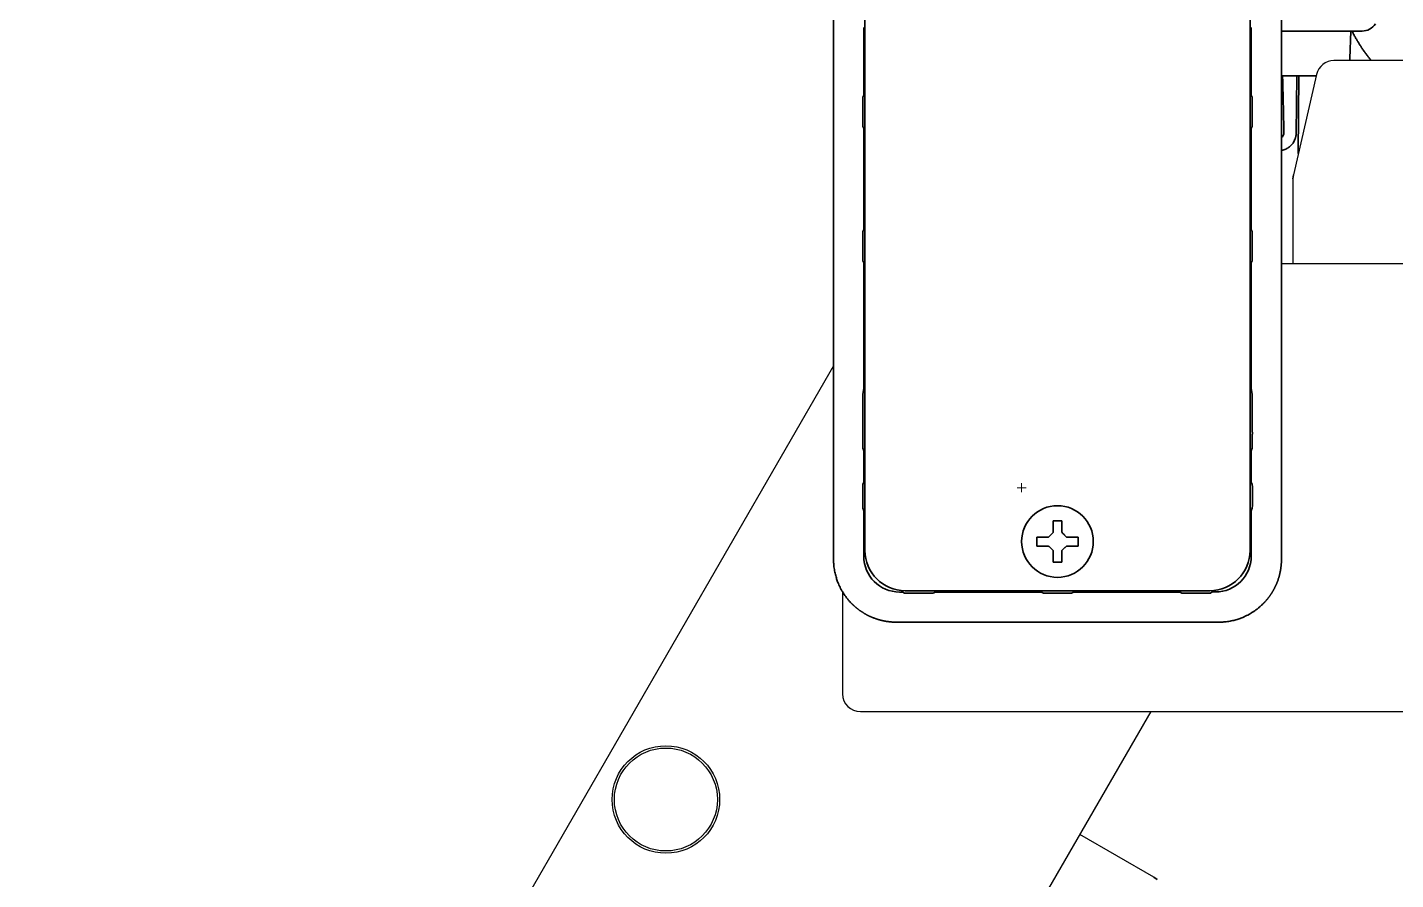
# Model space of a CAD drawing. Extents: x 6336 to 10269, y -393 to 3036.
# Drawn here: x 8338.1 to 8490.8, y 220.1 to 315.3 of the extents above; entities that cross this region are included whole.
import ezdxf

# ---------------------------------------------------------------- set-up
doc = ezdxf.new("R2010")
doc.units = 0
doc.header["$LTSCALE"] = 5
doc.layers.get('0').update_dxf_attribs({"linetype": 'CONTINUOUS', "lineweight": 0})
doc.layers.add('1', color=7, linetype='CONTINUOUS', true_color=0xffffff)
doc.layers.add('GEOM', color=7, linetype='CONTINUOUS')

msp = doc.modelspace()

# ---------------------------------------------------------------- linework, layer by layer
for p, q in [((8449.07, 264.33), (8449.07, 263.33)), ((8448.57, 263.83), (8449.57, 263.83))]:
    msp.add_line(p, q)
at = {"layer": '1', "color": 7, "linetype": 'Continuous', "lineweight": 35}
for p, q in [((8431.57, 395.83), (8431.57, 256.83)), ((8474.57, 256.83), (8474.57, 395.83)), ((8428.07, 312.69), (8428.07, 316.65)), ((8478.07, 316.65), (8478.07, 312.69)), ((8431.46, 314.77), (8431.46, 315.25)), ((8474.68, 315.25), (8474.69, 314.77)), ((8480.07, 314.83), (8478.07, 314.83)), ((8487.07, 314.83), (8480.07, 314.83)), ((8485.72, 311.76), (8485.82, 314.83)), ((8428.07, 255.82), (8428.07, 312.62)), ((8478.07, 312.62), (8478.07, 255.82)), ((8431.44, 307.69), (8431.44, 310.17)), ((8474.71, 310.17), (8474.71, 307.69)), ((8478.72, 309.83), (8478.07, 309.83)), ((8481.96, 309.83), (8478.72, 309.83)), ((8479.78, 309.83), (8479.72, 303.45)), ((8479.95, 301.15), (8480.03, 309.83)), ((8431.33, 307.46), (8431.44, 307.69)), ((8474.71, 307.69), (8474.82, 307.46)), ((8431.32, 306.6), (8431.32, 305.06)), ((8474.82, 305.06), (8474.82, 306.6)), ((8431.44, 303.97), (8431.33, 304.19)), ((8474.82, 304.19), (8474.71, 303.97)), ((8431.44, 292.69), (8431.44, 303.97)), ((8474.71, 303.97), (8474.71, 292.69)), ((8431.33, 292.46), (8431.44, 292.69)), ((8474.71, 292.69), (8474.82, 292.46)), ((8431.32, 291.6), (8431.32, 290.06)), ((8474.82, 290.06), (8474.82, 291.6)), ((8431.44, 288.97), (8431.33, 289.19)), ((8431.44, 274.93), (8431.44, 288.97)), ((8474.82, 289.19), (8474.71, 288.97)), ((8474.71, 288.97), (8474.71, 274.93)), ((8431.33, 274.28), (8431.44, 274.93)), ((8474.71, 274.93), (8474.82, 274.28)), ((8431.32, 273.41), (8431.32, 270.05)), ((8474.82, 270.05), (8474.82, 273.41)), ((8474.82, 269.81), (8474.82, 268.24)), ((8431.45, 267.97), (8431.33, 268.25)), ((8431.45, 267.97), (8431.45, 264.44)), ((8474.82, 268.24), (8474.7, 267.97)), ((8474.7, 264.44), (8474.7, 267.97)), ((8431.33, 264.23), (8431.45, 264.44)), ((8474.7, 264.44), (8474.82, 264.23)), ((8431.32, 262.35), (8431.32, 263.43)), ((8474.83, 263.43), (8474.83, 262.35)), ((8431.44, 261.27), (8431.33, 261.55)), ((8431.57, 261.17), (8431.44, 261.27)), ((8431.44, 256.19), (8431.44, 261.27)), ((8474.82, 261.55), (8474.7, 261.26)), ((8474.7, 256.2), (8474.7, 261.26)), ((8450.77, 257.83), (8450.77, 258.33)), ((8455.37, 258.33), (8455.37, 257.83)), ((8450.77, 257.33), (8450.77, 257.83)), ((8455.37, 257.83), (8455.37, 257.33)), ((8435.8, 252.19), (8435.44, 252.19)), ((8436, 252.08), (8435.8, 252.19)), ((8436.07, 252.33), (8470.07, 252.33)), ((8436.86, 252.08), (8438.31, 252.08)), ((8439.45, 252.19), (8439.17, 252.08)), ((8451.29, 252.19), (8439.45, 252.19)), ((8451.51, 252.08), (8451.29, 252.19)), ((8453.83, 252.07), (8452.31, 252.07)), ((8454.86, 252.19), (8454.63, 252.08)), ((8454.86, 252.19), (8466.77, 252.19)), ((8466.77, 252.19), (8466.97, 252.08)), ((8467.84, 252.08), (8469.28, 252.08)), ((8470.35, 252.2), (8470.14, 252.08)), ((8470.35, 252.2), (8470.7, 252.2)), ((8435.07, 248.83), (8471.08, 248.83))]:
    msp.add_line(p, q, dxfattribs=at)
msp.add_circle((8453.07, 257.83), 4, dxfattribs=at)
for centre, radius, start, end in [((8487.07, 316.63), 1.8, 270, 326.2501), ((8483.72, 311.83), 2, 351.8012, 358)]:
    msp.add_arc(centre, radius, start, end, dxfattribs=at)
for centre, major_axis, ratio, start_param, end_param in [((8431.5, 310.17), (0, 6.5), 0.008727, 0.785398, 1.570796), ((8474.65, 310.17), (0, 6.5), 0.008727, 4.712389, 5.497787), ((8427.41, 312.62), (0.03, 2), 0.333454, 4.734205, 4.751643), ((8427.41, 312.62), (0, 2), 0.333444, 4.712388, 4.729834), ((8478.74, 312.62), (-0.03, 2), 0.333401, 1.531547, 1.548987), ((8478.74, 312.62), (0, 2), 0.333484, 1.553351, 1.570796), ((8475.82, 85.89), (2, 228.93), 0.008731, 5.966889, 6.073879), ((8477.72, 303.45), (-0.622, 0), 0.999962, 2.17503, 3.159537), ((8431.33, 270.05), (0, 0.532), 0.008201, 1.567811, 2.028301), ((8431.33, 269.38), (0, 1), 0.004363, 1.117864, 2.575328), ((8474.82, 270.05), (0, 0.532), 0.008201, 4.254884, 4.715374), ((8431.33, 263.43), (0, 0.798), 0.008201, 0.014468, 1.567811), ((8474.82, 263.43), (0, 0.798), 0.008201, 4.715374, 6.268717), ((8431.33, 262.35), (0, 0.798), 0.008201, 1.567811, 3.121154), ((8431.95, 261.18), (-0.505, 0.092), 0.008941, 0.010307, 0.018986), ((8474.82, 262.35), (0, 0.798), 0.008201, 3.162031, 4.715374), ((8436.07, 256.83), (-3.18, -3.18), 0.999695, 5.497939, 7.068431), ((8435.44, 256.19), (2.83, 2.83), 0.999943, 2.356233, 3.926953), ((8470.7, 256.2), (2.83, -2.83), 0.999924, 5.497825, 7.068545), ((8452.31, 252.08), (0.799, 0), 0.008727, 3.159046, 4.712389), ((8453.83, 252.08), (0.799, 0), 0.008727, 4.712389, 6.265732)]:
    msp.add_ellipse(centre, major_axis=major_axis, ratio=ratio, start_param=start_param, end_param=end_param, dxfattribs=at)
at = {"layer": '1', "color": 7, "linetype": 'Continuous', "lineweight": 35, "extrusion": (0, -1.17146e-15, -1)}
msp.add_ellipse((8470.07, 256.83), major_axis=(3.18, -3.18), ratio=0.999695, start_param=5.497939, end_param=7.068431, dxfattribs=at)
at = {"layer": '1', "color": 7, "linetype": 'Continuous', "lineweight": 35}
msp.add_rational_spline([(8485.95, 314.82), (8486.4, 313.95), (8486.9, 313.11), (8487.47, 312.3), (8488.1, 311.54)], [0.540428244463, 0.537429873237, 0.535499569318, 0.534637332705, 0.534843163399], degree=4, dxfattribs=at)
for points, knots in [([(8431.32, 306.6), (8431.32, 306.64), (8431.32, 306.68), (8431.32, 306.77), (8431.32, 306.81), (8431.32, 306.89), (8431.32, 306.93), (8431.32, 307), (8431.32, 307.04), (8431.32, 307.09), (8431.32, 307.11), (8431.32, 307.14), (8431.32, 307.16), (8431.33, 307.21), (8431.33, 307.24), (8431.33, 307.31), (8431.33, 307.35), (8431.33, 307.41), (8431.33, 307.43), (8431.33, 307.44), (8431.33, 307.45), (8431.33, 307.46)], [0, 0, 0, 0, 0.125, 0.125, 0.25, 0.25, 0.375, 0.375, 0.5, 0.5, 0.5625, 0.5625, 0.625, 0.625, 0.75, 0.75, 0.875, 0.9375, 0.96875, 0.96875, 1, 1, 1, 1]), ([(8474.82, 307.46), (8474.82, 307.45), (8474.82, 307.44), (8474.82, 307.43), (8474.82, 307.41), (8474.82, 307.35), (8474.82, 307.31), (8474.82, 307.24), (8474.82, 307.21), (8474.82, 307.16), (8474.82, 307.14), (8474.82, 307.11), (8474.82, 307.09), (8474.82, 307.04), (8474.82, 307), (8474.82, 306.93), (8474.82, 306.89), (8474.82, 306.81), (8474.82, 306.77), (8474.82, 306.68), (8474.82, 306.64), (8474.82, 306.6)], [0, 0, 0, 0, 0.03125, 0.03125, 0.0625, 0.125, 0.25, 0.25, 0.375, 0.375, 0.4375, 0.4375, 0.5, 0.5, 0.625, 0.625, 0.75, 0.75, 0.875, 0.875, 1, 1, 1, 1]), ([(8431.33, 304.19), (8431.33, 304.2), (8431.33, 304.21), (8431.33, 304.22), (8431.33, 304.25), (8431.33, 304.3), (8431.33, 304.35), (8431.33, 304.41), (8431.33, 304.44), (8431.32, 304.49), (8431.32, 304.51), (8431.32, 304.54), (8431.32, 304.56), (8431.32, 304.61), (8431.32, 304.65), (8431.32, 304.73), (8431.32, 304.76), (8431.32, 304.85), (8431.32, 304.89), (8431.32, 304.97), (8431.32, 305.01), (8431.32, 305.06)], [0, 0, 0, 0, 0.03125, 0.03125, 0.0625, 0.125, 0.25, 0.25, 0.375, 0.375, 0.4375, 0.4375, 0.5, 0.5, 0.625, 0.625, 0.75, 0.75, 0.875, 0.875, 1, 1, 1, 1]), ([(8474.82, 305.06), (8474.82, 305.01), (8474.82, 304.97), (8474.82, 304.89), (8474.82, 304.85), (8474.82, 304.76), (8474.82, 304.73), (8474.82, 304.65), (8474.82, 304.61), (8474.82, 304.56), (8474.82, 304.54), (8474.82, 304.51), (8474.82, 304.49), (8474.82, 304.44), (8474.82, 304.41), (8474.82, 304.35), (8474.82, 304.3), (8474.82, 304.25), (8474.82, 304.22), (8474.82, 304.21), (8474.82, 304.2), (8474.82, 304.19)], [0, 0, 0, 0, 0.125, 0.125, 0.25, 0.25, 0.375, 0.375, 0.5, 0.5, 0.5625, 0.5625, 0.625, 0.625, 0.75, 0.75, 0.875, 0.9375, 0.96875, 0.96875, 1, 1, 1, 1]), ([(8479.72, 303.45), (8479.72, 303.45), (8479.72, 303.45), (8479.72, 303.45), (8479.72, 303.45), (8479.72, 303.45), (8479.72, 303.45), (8479.72, 303.45), (8479.72, 303.45), (8479.72, 303.45), (8479.72, 303.45), (8479.72, 303.44), (8479.72, 303.44), (8479.72, 303.43), (8479.72, 303.43), (8479.72, 303.41), (8479.72, 303.4), (8479.72, 303.37), (8479.72, 303.35), (8479.71, 303.29), (8479.71, 303.25), (8479.7, 303.17), (8479.69, 303.13), (8479.68, 303.06), (8479.66, 302.98), (8479.64, 302.9), (8479.62, 302.84), (8479.61, 302.83), (8479.6, 302.79), (8479.59, 302.77), (8479.56, 302.68), (8479.49, 302.53), (8479.41, 302.4), (8479.34, 302.3), (8479.32, 302.27), (8479.27, 302.21), (8479.24, 302.17), (8479.16, 302.09), (8479.05, 301.97), (8478.91, 301.86), (8478.83, 301.81), (8478.8, 301.79), (8478.78, 301.78), (8478.73, 301.74), (8478.7, 301.72), (8478.59, 301.67), (8478.45, 301.6), (8478.3, 301.55), (8478.2, 301.53), (8478.18, 301.52), (8478.14, 301.52), (8478.11, 301.51), (8478.08, 301.5), (8478.08, 301.5)], [0, 0, 0, 0, 0.000084, 0.000084, 0.000168, 0.000336, 0.000672, 0.000672, 0.001345, 0.001345, 0.002689, 0.002689, 0.005378, 0.005378, 0.010757, 0.010757, 0.021514, 0.021514, 0.043027, 0.043027, 0.086055, 0.086055, 0.129082, 0.129082, 0.17211, 0.215137, 0.215137, 0.236651, 0.236651, 0.258165, 0.258165, 0.34422, 0.430275, 0.430275, 0.473302, 0.473302, 0.51633, 0.51633, 0.602385, 0.68844, 0.709953, 0.709953, 0.731467, 0.731467, 0.774494, 0.774494, 0.860549, 0.946604, 0.946604, 0.968118, 0.968118, 0.989632, 1, 1, 1, 1]), ([(8431.32, 291.6), (8431.32, 291.64), (8431.32, 291.68), (8431.32, 291.77), (8431.32, 291.81), (8431.32, 291.89), (8431.32, 291.93), (8431.32, 292), (8431.32, 292.04), (8431.32, 292.09), (8431.32, 292.11), (8431.32, 292.14), (8431.32, 292.16), (8431.33, 292.21), (8431.33, 292.24), (8431.33, 292.31), (8431.33, 292.35), (8431.33, 292.41), (8431.33, 292.43), (8431.33, 292.44), (8431.33, 292.45), (8431.33, 292.46)], [0, 0, 0, 0, 0.125, 0.125, 0.25, 0.25, 0.375, 0.375, 0.5, 0.5, 0.5625, 0.5625, 0.625, 0.625, 0.75, 0.75, 0.875, 0.9375, 0.96875, 0.96875, 1, 1, 1, 1]), ([(8474.82, 292.46), (8474.82, 292.45), (8474.82, 292.44), (8474.82, 292.43), (8474.82, 292.41), (8474.82, 292.35), (8474.82, 292.31), (8474.82, 292.24), (8474.82, 292.21), (8474.82, 292.16), (8474.82, 292.14), (8474.82, 292.11), (8474.82, 292.09), (8474.82, 292.04), (8474.82, 292), (8474.82, 291.93), (8474.82, 291.89), (8474.82, 291.81), (8474.82, 291.77), (8474.82, 291.68), (8474.82, 291.64), (8474.82, 291.6)], [0, 0, 0, 0, 0.03125, 0.03125, 0.0625, 0.125, 0.25, 0.25, 0.375, 0.375, 0.4375, 0.4375, 0.5, 0.5, 0.625, 0.625, 0.75, 0.75, 0.875, 0.875, 1, 1, 1, 1]), ([(8431.33, 289.19), (8431.33, 289.2), (8431.33, 289.21), (8431.33, 289.22), (8431.33, 289.25), (8431.33, 289.3), (8431.33, 289.35), (8431.33, 289.41), (8431.33, 289.44), (8431.32, 289.49), (8431.32, 289.51), (8431.32, 289.54), (8431.32, 289.56), (8431.32, 289.61), (8431.32, 289.65), (8431.32, 289.73), (8431.32, 289.76), (8431.32, 289.85), (8431.32, 289.89), (8431.32, 289.97), (8431.32, 290.01), (8431.32, 290.06)], [0, 0, 0, 0, 0.03125, 0.03125, 0.0625, 0.125, 0.25, 0.25, 0.375, 0.375, 0.4375, 0.4375, 0.5, 0.5, 0.625, 0.625, 0.75, 0.75, 0.875, 0.875, 1, 1, 1, 1]), ([(8474.82, 290.06), (8474.82, 290.01), (8474.82, 289.97), (8474.82, 289.89), (8474.82, 289.85), (8474.82, 289.76), (8474.82, 289.73), (8474.82, 289.65), (8474.82, 289.61), (8474.82, 289.56), (8474.82, 289.54), (8474.82, 289.51), (8474.82, 289.49), (8474.82, 289.44), (8474.82, 289.41), (8474.82, 289.35), (8474.82, 289.3), (8474.82, 289.25), (8474.82, 289.22), (8474.82, 289.21), (8474.82, 289.2), (8474.82, 289.19)], [0, 0, 0, 0, 0.125, 0.125, 0.25, 0.25, 0.375, 0.375, 0.5, 0.5, 0.5625, 0.5625, 0.625, 0.625, 0.75, 0.75, 0.875, 0.9375, 0.96875, 0.96875, 1, 1, 1, 1]), ([(8431.32, 273.41), (8431.32, 273.45), (8431.32, 273.5), (8431.32, 273.58), (8431.32, 273.62), (8431.32, 273.7), (8431.32, 273.74), (8431.32, 273.82), (8431.32, 273.85), (8431.32, 273.91), (8431.32, 273.92), (8431.32, 273.96), (8431.32, 273.98), (8431.33, 274.03), (8431.33, 274.06), (8431.33, 274.12), (8431.33, 274.17), (8431.33, 274.22), (8431.33, 274.25), (8431.33, 274.26), (8431.33, 274.27), (8431.33, 274.28)], [0, 0, 0, 0, 0.125, 0.125, 0.25, 0.25, 0.375, 0.375, 0.5, 0.5, 0.5625, 0.5625, 0.625, 0.625, 0.75, 0.75, 0.875, 0.9375, 0.96875, 0.96875, 1, 1, 1, 1]), ([(8474.82, 274.28), (8474.82, 274.27), (8474.82, 274.26), (8474.82, 274.25), (8474.82, 274.22), (8474.82, 274.17), (8474.82, 274.12), (8474.82, 274.06), (8474.82, 274.03), (8474.82, 273.98), (8474.82, 273.96), (8474.82, 273.92), (8474.82, 273.91), (8474.82, 273.85), (8474.82, 273.82), (8474.82, 273.74), (8474.82, 273.7), (8474.82, 273.62), (8474.82, 273.58), (8474.82, 273.5), (8474.82, 273.45), (8474.82, 273.41)], [0, 0, 0, 0, 0.03125, 0.03125, 0.0625, 0.125, 0.25, 0.25, 0.375, 0.375, 0.4375, 0.4375, 0.5, 0.5, 0.625, 0.625, 0.75, 0.75, 0.875, 0.875, 1, 1, 1, 1]), ([(8431.33, 268.25), (8431.33, 268.25), (8431.33, 268.25), (8431.33, 268.25), (8431.33, 268.25), (8431.33, 268.25), (8431.33, 268.25), (8431.33, 268.25), (8431.33, 268.26), (8431.33, 268.27), (8431.33, 268.27), (8431.33, 268.29), (8431.33, 268.3), (8431.33, 268.34), (8431.33, 268.36), (8431.33, 268.43), (8431.33, 268.48), (8431.32, 268.53)], [0, 0, 0, 0, 0.006838, 0.006838, 0.014658, 0.014658, 0.030298, 0.030298, 0.061579, 0.061579, 0.12414, 0.12414, 0.249263, 0.249263, 0.499509, 0.499509, 1, 1, 1, 1]), ([(8453.57, 260.13), (8453.57, 259.92), (8453.57, 259.71), (8453.57, 259.39), (8453.57, 259.28), (8453.57, 259.05), (8453.57, 258.94), (8453.57, 258.83)], [0, 0, 0, 0, 0.5, 0.5, 0.75, 0.75, 1, 1, 1, 1]), ([(8450.77, 258.33), (8450.98, 258.33), (8451.19, 258.33), (8451.51, 258.33), (8451.62, 258.33), (8451.84, 258.33), (8451.96, 258.33), (8452.07, 258.33)], [0, 0, 0, 0, 0.5, 0.5, 0.75, 0.75, 1, 1, 1, 1]), ([(8452.57, 255.53), (8452.57, 255.73), (8452.57, 255.94), (8452.57, 256.26), (8452.57, 256.37), (8452.57, 256.6), (8452.57, 256.71), (8452.57, 256.83)], [0, 0, 0, 0, 0.5, 0.5, 0.75, 0.75, 1, 1, 1, 1]), ([(8455.37, 257.33), (8455.17, 257.33), (8454.96, 257.33), (8454.64, 257.33), (8454.53, 257.33), (8454.3, 257.33), (8454.19, 257.33), (8454.07, 257.33)], [0, 0, 0, 0, 0.5, 0.5, 0.75, 0.75, 1, 1, 1, 1]), ([(8428.07, 255.82), (8428.07, 255.82), (8428.07, 255.82), (8428.07, 255.82), (8428.07, 255.82), (8428.07, 255.82), (8428.07, 255.82), (8428.07, 255.82), (8428.07, 255.82), (8428.07, 255.82), (8428.07, 255.82), (8428.07, 255.81), (8428.07, 255.81), (8428.07, 255.81), (8428.07, 255.81), (8428.07, 255.81), (8428.07, 255.8), (8428.07, 255.8), (8428.07, 255.8), (8428.07, 255.8), (8428.07, 255.79), (8428.07, 255.79), (8428.07, 255.79), (8428.07, 255.78), (8428.07, 255.78), (8428.07, 255.78), (8428.07, 255.77), (8428.07, 255.77), (8428.07, 255.76), (8428.07, 255.76), (8428.07, 255.75), (8428.07, 255.75), (8428.07, 255.75), (8428.07, 255.74), (8428.07, 255.74), (8428.07, 255.73), (8428.07, 255.72), (8428.07, 255.72), (8428.07, 255.71), (8428.07, 255.71), (8428.07, 255.7), (8428.07, 255.69), (8428.07, 255.69), (8428.07, 255.68), (8428.07, 255.68), (8428.07, 255.67), (8428.07, 255.66), (8428.08, 255.65), (8428.08, 255.65), (8428.08, 255.64), (8428.08, 255.63), (8428.08, 255.62), (8428.08, 255.62), (8428.08, 255.61), (8428.08, 255.6), (8428.08, 255.59), (8428.08, 255.58), (8428.08, 255.57), (8428.08, 255.56), (8428.08, 255.56), (8428.08, 255.55), (8428.08, 255.54), (8428.08, 255.53), (8428.08, 255.52), (8428.08, 255.51), (8428.08, 255.5), (8428.08, 255.49), (8428.08, 255.48), (8428.08, 255.47), (8428.08, 255.46), (8428.08, 255.45), (8428.08, 255.43), (8428.08, 255.42), (8428.09, 255.41), (8428.09, 255.4), (8428.09, 255.39), (8428.09, 255.38), (8428.09, 255.37), (8428.09, 255.35), (8428.09, 255.34), (8428.09, 255.33), (8428.09, 255.32), (8428.09, 255.3), (8428.09, 255.29), (8428.09, 255.28), (8428.1, 255.26), (8428.1, 255.25), (8428.1, 255.24), (8428.1, 255.22), (8428.1, 255.21), (8428.1, 255.2), (8428.1, 255.18), (8428.11, 255.07), (8428.14, 254.86), (8428.18, 254.57), (8428.24, 254.29), (8428.31, 254.03), (8428.38, 253.78), (8428.45, 253.56), (8428.52, 253.35), (8428.62, 253.12), (8428.73, 252.86), (8428.86, 252.59), (8429.01, 252.32), (8429.17, 252.05), (8429.34, 251.8), (8429.52, 251.55), (8429.71, 251.32), (8429.91, 251.09), (8430.07, 250.92), (8430.18, 250.82), (8430.24, 250.76), (8430.3, 250.7), (8430.36, 250.64), (8430.43, 250.59), (8430.49, 250.53), (8430.55, 250.48), (8430.62, 250.43), (8430.68, 250.37), (8430.75, 250.32), (8430.81, 250.27), (8430.88, 250.22), (8430.94, 250.17), (8431.01, 250.12), (8431.08, 250.07), (8431.15, 250.03), (8431.22, 249.98), (8431.29, 249.94), (8431.36, 249.89), (8431.43, 249.85), (8431.5, 249.8), (8431.57, 249.76), (8431.64, 249.72), (8431.72, 249.68), (8431.79, 249.64), (8431.86, 249.6), (8431.94, 249.57), (8432.01, 249.53), (8432.09, 249.49), (8432.16, 249.46), (8432.24, 249.42), (8432.32, 249.39), (8432.39, 249.36), (8432.47, 249.33), (8432.55, 249.3), (8432.62, 249.27), (8432.7, 249.24), (8432.78, 249.21), (8432.86, 249.18), (8432.94, 249.16), (8433.02, 249.13), (8433.1, 249.11), (8433.18, 249.09), (8433.26, 249.06), (8433.34, 249.04), (8433.42, 249.02), (8433.5, 249), (8433.58, 248.99), (8433.66, 248.97), (8433.75, 248.95), (8433.83, 248.94), (8433.91, 248.92), (8433.99, 248.91), (8434.07, 248.9), (8434.16, 248.89), (8434.24, 248.88), (8434.32, 248.87), (8434.4, 248.86), (8434.49, 248.85), (8434.57, 248.84), (8434.65, 248.84), (8434.74, 248.83), (8434.82, 248.83), (8434.9, 248.83), (8434.99, 248.83), (8435.04, 248.83), (8435.07, 248.83)], [0, 0, 0, 0, 0.000013, 0.000039, 0.000078, 0.000132, 0.000199, 0.00028, 0.000376, 0.000486, 0.00061, 0.000749, 0.000902, 0.001069, 0.00125, 0.001446, 0.001656, 0.00188, 0.002119, 0.002372, 0.002639, 0.002921, 0.003217, 0.003527, 0.003852, 0.004191, 0.004544, 0.004912, 0.005294, 0.00569, 0.006101, 0.006526, 0.006965, 0.007419, 0.007887, 0.008369, 0.008866, 0.009377, 0.009903, 0.010442, 0.010996, 0.011565, 0.012148, 0.012745, 0.013356, 0.013982, 0.014622, 0.015276, 0.015945, 0.016628, 0.017326, 0.018038, 0.018764, 0.019504, 0.020259, 0.021029, 0.021812, 0.02261, 0.023422, 0.024249, 0.02509, 0.025945, 0.026815, 0.027698, 0.028597, 0.029509, 0.030436, 0.031378, 0.032333, 0.033303, 0.034288, 0.035286, 0.036299, 0.037327, 0.038368, 0.039425, 0.040495, 0.04158, 0.042679, 0.043792, 0.04492, 0.046062, 0.047219, 0.048389, 0.049575, 0.050774, 0.051988, 0.053216, 0.054459, 0.055715, 0.056987, 0.058272, 0.059572, 0.088062, 0.115205, 0.141001, 0.165449, 0.18855, 0.210304, 0.230711, 0.24977, 0.278017, 0.306159, 0.334195, 0.362127, 0.389953, 0.417675, 0.445291, 0.472803, 0.50021, 0.507781, 0.515353, 0.522924, 0.530496, 0.538068, 0.545639, 0.553211, 0.560783, 0.568354, 0.575926, 0.583498, 0.591069, 0.598641, 0.606213, 0.613785, 0.621356, 0.628928, 0.6365, 0.644072, 0.651644, 0.659216, 0.666788, 0.67436, 0.681932, 0.689504, 0.697076, 0.704648, 0.71222, 0.719792, 0.727364, 0.734936, 0.742509, 0.750081, 0.757653, 0.765226, 0.772798, 0.780371, 0.787943, 0.795516, 0.803089, 0.810661, 0.818234, 0.825807, 0.83338, 0.840953, 0.848526, 0.856099, 0.863672, 0.871245, 0.878818, 0.886392, 0.893965, 0.901538, 0.909112, 0.916685, 0.924259, 0.931833, 0.939407, 0.946981, 0.954555, 0.962129, 0.969703, 0.977277, 0.984851, 0.992426, 1, 1, 1, 1]), ([(8471.08, 248.83), (8471.08, 248.83), (8471.08, 248.83), (8471.08, 248.83), (8471.08, 248.83), (8471.08, 248.83), (8471.08, 248.83), (8471.08, 248.83), (8471.08, 248.83), (8471.08, 248.83), (8471.08, 248.83), (8471.09, 248.83), (8471.09, 248.83), (8471.09, 248.83), (8471.09, 248.83), (8471.09, 248.83), (8471.1, 248.83), (8471.1, 248.83), (8471.1, 248.83), (8471.1, 248.83), (8471.11, 248.83), (8471.11, 248.83), (8471.11, 248.83), (8471.12, 248.83), (8471.12, 248.83), (8471.12, 248.83), (8471.13, 248.83), (8471.13, 248.83), (8471.14, 248.83), (8471.14, 248.83), (8471.14, 248.83), (8471.15, 248.83), (8471.15, 248.83), (8471.16, 248.83), (8471.16, 248.83), (8471.17, 248.83), (8471.17, 248.83), (8471.18, 248.83), (8471.19, 248.83), (8471.19, 248.83), (8471.2, 248.83), (8471.2, 248.83), (8471.21, 248.83), (8471.22, 248.83), (8471.22, 248.83), (8471.23, 248.83), (8471.24, 248.83), (8471.24, 248.83), (8471.25, 248.83), (8471.26, 248.83), (8471.27, 248.83), (8471.28, 248.83), (8471.28, 248.83), (8471.29, 248.83), (8471.3, 248.83), (8471.31, 248.83), (8471.32, 248.83), (8471.33, 248.83), (8471.33, 248.83), (8471.34, 248.83), (8471.35, 248.83), (8471.36, 248.83), (8471.37, 248.83), (8471.38, 248.83), (8471.39, 248.83), (8471.4, 248.83), (8471.41, 248.83), (8471.42, 248.83), (8471.43, 248.84), (8471.44, 248.84), (8471.45, 248.84), (8471.46, 248.84), (8471.48, 248.84), (8471.49, 248.84), (8471.5, 248.84), (8471.51, 248.84), (8471.52, 248.84), (8471.53, 248.84), (8471.55, 248.84), (8471.56, 248.84), (8471.57, 248.84), (8471.58, 248.84), (8471.6, 248.85), (8471.61, 248.85), (8471.62, 248.85), (8471.63, 248.85), (8471.65, 248.85), (8471.66, 248.85), (8471.67, 248.85), (8471.69, 248.85), (8471.7, 248.85), (8471.72, 248.86), (8471.83, 248.87), (8472.04, 248.89), (8472.33, 248.94), (8472.61, 248.99), (8472.87, 249.06), (8473.11, 249.13), (8473.34, 249.2), (8473.55, 249.28), (8473.78, 249.37), (8474.04, 249.48), (8474.31, 249.62), (8474.58, 249.77), (8474.85, 249.93), (8475.1, 250.1), (8475.35, 250.28), (8475.58, 250.47), (8475.81, 250.67), (8475.97, 250.83), (8476.08, 250.94), (8476.14, 251), (8476.2, 251.06), (8476.25, 251.12), (8476.31, 251.18), (8476.37, 251.24), (8476.42, 251.31), (8476.47, 251.37), (8476.53, 251.43), (8476.58, 251.5), (8476.63, 251.56), (8476.68, 251.63), (8476.73, 251.7), (8476.78, 251.77), (8476.82, 251.83), (8476.87, 251.9), (8476.92, 251.97), (8476.96, 252.04), (8477.01, 252.11), (8477.05, 252.18), (8477.09, 252.25), (8477.14, 252.33), (8477.18, 252.4), (8477.22, 252.47), (8477.26, 252.54), (8477.3, 252.62), (8477.33, 252.69), (8477.37, 252.77), (8477.41, 252.84), (8477.44, 252.92), (8477.48, 252.99), (8477.51, 253.07), (8477.54, 253.15), (8477.57, 253.22), (8477.6, 253.3), (8477.63, 253.38), (8477.66, 253.46), (8477.69, 253.53), (8477.71, 253.61), (8477.74, 253.69), (8477.77, 253.77), (8477.79, 253.85), (8477.81, 253.93), (8477.83, 254.01), (8477.86, 254.09), (8477.88, 254.17), (8477.89, 254.25), (8477.91, 254.34), (8477.93, 254.42), (8477.95, 254.5), (8477.96, 254.58), (8477.98, 254.66), (8477.99, 254.74), (8478, 254.83), (8478.01, 254.91), (8478.02, 254.99), (8478.03, 255.07), (8478.04, 255.16), (8478.05, 255.24), (8478.06, 255.32), (8478.06, 255.41), (8478.07, 255.49), (8478.07, 255.57), (8478.07, 255.66), (8478.07, 255.74), (8478.07, 255.79), (8478.07, 255.82)], [0, 0, 0, 0, 0.000013, 0.000039, 0.000078, 0.000132, 0.000199, 0.00028, 0.000376, 0.000486, 0.00061, 0.000749, 0.000902, 0.001069, 0.00125, 0.001446, 0.001656, 0.00188, 0.002119, 0.002372, 0.002639, 0.002921, 0.003217, 0.003527, 0.003852, 0.004191, 0.004544, 0.004912, 0.005294, 0.00569, 0.006101, 0.006526, 0.006965, 0.007419, 0.007887, 0.008369, 0.008866, 0.009377, 0.009903, 0.010442, 0.010996, 0.011565, 0.012148, 0.012745, 0.013356, 0.013982, 0.014622, 0.015276, 0.015945, 0.016628, 0.017326, 0.018038, 0.018764, 0.019504, 0.020259, 0.021029, 0.021812, 0.02261, 0.023422, 0.024249, 0.02509, 0.025945, 0.026815, 0.027698, 0.028597, 0.029509, 0.030436, 0.031378, 0.032333, 0.033303, 0.034288, 0.035286, 0.036299, 0.037327, 0.038368, 0.039425, 0.040495, 0.04158, 0.042679, 0.043792, 0.04492, 0.046062, 0.047219, 0.048389, 0.049575, 0.050774, 0.051988, 0.053216, 0.054459, 0.055715, 0.056987, 0.058272, 0.059572, 0.088062, 0.115205, 0.141001, 0.165449, 0.18855, 0.210304, 0.230711, 0.24977, 0.278017, 0.306159, 0.334195, 0.362127, 0.389953, 0.417675, 0.445291, 0.472803, 0.50021, 0.507781, 0.515353, 0.522924, 0.530496, 0.538068, 0.545639, 0.553211, 0.560783, 0.568354, 0.575926, 0.583498, 0.591069, 0.598641, 0.606213, 0.613785, 0.621356, 0.628928, 0.6365, 0.644072, 0.651644, 0.659216, 0.666788, 0.67436, 0.681932, 0.689504, 0.697076, 0.704648, 0.71222, 0.719792, 0.727364, 0.734936, 0.742509, 0.750081, 0.757653, 0.765226, 0.772798, 0.780371, 0.787943, 0.795516, 0.803089, 0.810661, 0.818234, 0.825807, 0.83338, 0.840953, 0.848526, 0.856099, 0.863672, 0.871245, 0.878818, 0.886392, 0.893965, 0.901538, 0.909112, 0.916685, 0.924259, 0.931833, 0.939407, 0.946981, 0.954555, 0.962129, 0.969703, 0.977277, 0.984851, 0.992426, 1, 1, 1, 1]), ([(8436.86, 252.08), (8436.82, 252.08), (8436.78, 252.08), (8436.7, 252.08), (8436.65, 252.08), (8436.57, 252.08), (8436.53, 252.08), (8436.46, 252.08), (8436.42, 252.08), (8436.37, 252.08), (8436.35, 252.08), (8436.32, 252.08), (8436.3, 252.08), (8436.25, 252.08), (8436.22, 252.08), (8436.15, 252.08), (8436.11, 252.08), (8436.05, 252.08), (8436.03, 252.08), (8436.02, 252.08), (8436.01, 252.08), (8436, 252.08)], [0, 0, 0, 0, 0.125, 0.125, 0.25, 0.25, 0.375, 0.375, 0.5, 0.5, 0.5625, 0.5625, 0.625, 0.625, 0.75, 0.75, 0.875, 0.9375, 0.96875, 0.96875, 1, 1, 1, 1]), ([(8439.17, 252.08), (8439.17, 252.08), (8439.16, 252.08), (8439.14, 252.08), (8439.12, 252.08), (8439.07, 252.08), (8439.02, 252.08), (8438.96, 252.08), (8438.93, 252.08), (8438.88, 252.08), (8438.86, 252.08), (8438.82, 252.08), (8438.81, 252.08), (8438.75, 252.08), (8438.72, 252.08), (8438.64, 252.08), (8438.6, 252.08), (8438.52, 252.08), (8438.48, 252.08), (8438.4, 252.08), (8438.35, 252.08), (8438.31, 252.08)], [0, 0, 0, 0, 0.03125, 0.03125, 0.0625, 0.125, 0.25, 0.25, 0.375, 0.375, 0.4375, 0.4375, 0.5, 0.5, 0.625, 0.625, 0.75, 0.75, 0.875, 0.875, 1, 1, 1, 1]), ([(8467.84, 252.08), (8467.79, 252.08), (8467.75, 252.08), (8467.67, 252.08), (8467.63, 252.08), (8467.54, 252.08), (8467.51, 252.08), (8467.43, 252.08), (8467.39, 252.08), (8467.34, 252.08), (8467.32, 252.08), (8467.29, 252.08), (8467.27, 252.08), (8467.22, 252.08), (8467.19, 252.08), (8467.12, 252.08), (8467.08, 252.08), (8467.02, 252.08), (8467, 252.08), (8466.99, 252.08), (8466.98, 252.08), (8466.97, 252.08)], [0, 0, 0, 0, 0.125, 0.125, 0.25, 0.25, 0.375, 0.375, 0.5, 0.5, 0.5625, 0.5625, 0.625, 0.625, 0.75, 0.75, 0.875, 0.9375, 0.96875, 0.96875, 1, 1, 1, 1]), ([(8470.14, 252.08), (8470.14, 252.08), (8470.13, 252.08), (8470.11, 252.08), (8470.09, 252.08), (8470.04, 252.08), (8469.99, 252.08), (8469.93, 252.08), (8469.9, 252.08), (8469.85, 252.08), (8469.83, 252.08), (8469.79, 252.08), (8469.78, 252.08), (8469.72, 252.08), (8469.69, 252.08), (8469.61, 252.08), (8469.57, 252.08), (8469.49, 252.08), (8469.45, 252.08), (8469.37, 252.08), (8469.32, 252.08), (8469.28, 252.08)], [0, 0, 0, 0, 0.03125, 0.03125, 0.0625, 0.125, 0.25, 0.25, 0.375, 0.375, 0.4375, 0.4375, 0.5, 0.5, 0.625, 0.625, 0.75, 0.75, 0.875, 0.875, 1, 1, 1, 1])]:
    msp.add_open_spline(points, degree=3, knots=knots, dxfattribs=at)
for points in [[(8452.57, 258.83), (8452.57, 258.88), (8452.57, 258.99), (8452.57, 259.15), (8452.57, 259.31), (8452.57, 259.46), (8452.57, 259.62), (8452.57, 259.77), (8452.57, 259.94), (8452.57, 260.06), (8452.57, 260.13)], [(8452.57, 260.13), (8452.74, 260.13), (8453.07, 260.13), (8453.41, 260.13), (8453.57, 260.13)], [(8452.07, 258.33), (8452.1, 258.35), (8452.14, 258.4), (8452.22, 258.47), (8452.29, 258.54), (8452.36, 258.61), (8452.43, 258.68), (8452.5, 258.75), (8452.55, 258.8), (8452.57, 258.83)], [(8453.57, 258.83), (8453.6, 258.8), (8453.65, 258.75), (8453.72, 258.68), (8453.8, 258.6), (8453.87, 258.53), (8453.93, 258.46), (8454, 258.4), (8454.05, 258.35), (8454.07, 258.33)], [(8454.07, 258.33), (8454.13, 258.33), (8454.24, 258.33), (8454.4, 258.33), (8454.56, 258.33), (8454.71, 258.33), (8454.86, 258.33), (8455.02, 258.33), (8455.19, 258.33), (8455.31, 258.33), (8455.37, 258.33)], [(8452.07, 257.33), (8452.02, 257.33), (8451.91, 257.33), (8451.75, 257.33), (8451.59, 257.33), (8451.43, 257.33), (8451.28, 257.33), (8451.13, 257.33), (8450.96, 257.33), (8450.84, 257.33), (8450.77, 257.33)], [(8452.57, 256.83), (8452.55, 256.85), (8452.5, 256.9), (8452.42, 256.98), (8452.35, 257.05), (8452.28, 257.12), (8452.21, 257.19), (8452.14, 257.26), (8452.1, 257.3), (8452.07, 257.33)], [(8454.07, 257.33), (8454.05, 257.3), (8454, 257.25), (8453.93, 257.18), (8453.86, 257.11), (8453.79, 257.04), (8453.72, 256.97), (8453.64, 256.9), (8453.6, 256.85), (8453.57, 256.83)], [(8453.57, 256.83), (8453.57, 256.77), (8453.57, 256.66), (8453.57, 256.5), (8453.57, 256.34), (8453.57, 256.19), (8453.57, 256.04), (8453.57, 255.88), (8453.57, 255.71), (8453.57, 255.59), (8453.57, 255.53)], [(8453.57, 255.53), (8453.41, 255.53), (8453.07, 255.53), (8452.74, 255.53), (8452.57, 255.53)]]:
    msp.add_open_spline(points, degree=3, dxfattribs=at)
at = {"layer": 'GEOM', "color": 7, "linetype": 'Continuous'}
for p, q in [((8500.29, 311.54), (8483.94, 311.54)), ((8481.99, 309.99), (8479.41, 298.79)), ((8479.41, 298.79), (8479.36, 298.34)), ((8479.36, 298.34), (8479.41, 298.79)), ((8479.36, 298.34), (8479.36, 288.83)), ((8500.07, 288.83), (8478.07, 288.83)), ((8428.07, 277.45), (8064.42, -352.41)), ((8429.07, 252.22), (8429.07, 240.83)), ((8431.07, 238.83), (9175.07, 238.83)), ((8445.22, 207.16), (8463.51, 238.83)), ((8463.82, 220.34), (8455.58, 225.1)), ((8464.19, 220.07), (8463.82, 220.34)), ((8463.82, 220.34), (8464.19, 220.07))]:
    msp.add_line(p, q, dxfattribs=at)
for radius in [6, 5.75]:
    msp.add_circle((8409.35, 229.02), radius, dxfattribs=at)
for centre, start, end in [((8483.94, 309.54), 90.0069, 166.9984), ((8483.94, 309.54), 90.0069, 166.9984), ((8431.07, 240.83), 180, 270)]:
    msp.add_arc(centre, 2, start, end, dxfattribs=at)

doc.saveas('drawing.dxf')
